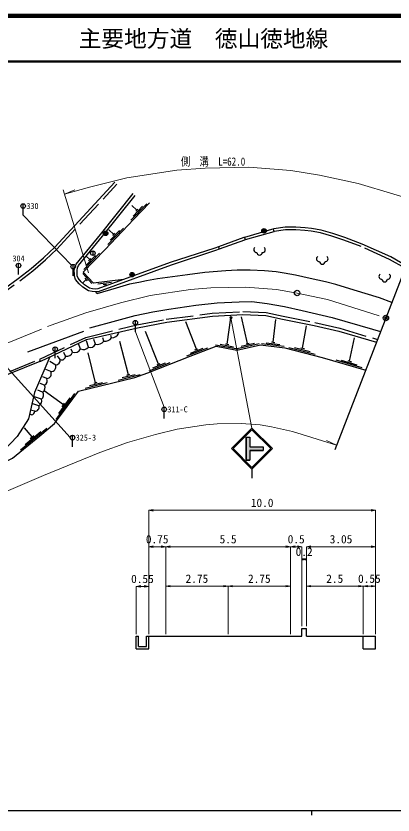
# Model space of a CAD drawing. Units: millimetres at full size, sheet at 1:1000, with parts at other scales. Extents: x 40000 to 680000, y 20000 to 380000.
# Drawn here: x 202922 to 285992, y 204000 to 380000 of the extents above; entities that cross this region are included whole.
import ezdxf
from ezdxf.enums import TextEntityAlignment as Align

# ---------------------------------------------------------------- set-up
doc = ezdxf.new("R2010")
doc.units = ezdxf.units.MM
doc.header["$LTSCALE"] = 1000
doc.header["$PDMODE"] = 32
doc.header["$PDSIZE"] = 500
doc.linetypes.add('CHAIN', pattern=[18.5, 12, -1.5, 3.5, -1.5])
doc.linetypes.add('DASHED', pattern=[7.5, 6, -1.5])
for name, color, linetype, lineweight in [('M-BGD', 7, 'Continuous', 25), ('M-BMK', 2, 'CHAIN', 13), ('M-BMK-OTRS', 5, 'Continuous', 25), ('M-BMK-SRVR', 3, 'Continuous', 25), ('M-STR-HTXT', 7, 'Continuous', 13), ('M-STR-STRC', 7, 'Continuous', 25), ('M-TTL', 2, 'Continuous', 140), ('M-TTL-BAND', 7, 'Continuous', 25), ('M-TTL-LINE', 7, 'Continuous', 50)]:
    doc.layers.add(name, color=color, linetype=linetype, lineweight=lineweight)
doc.layers.add('M-OTRS', color=6, linetype='Continuous')
doc.layers.add('M-TTL-TXT', color=7, linetype='Continuous')
doc.styles.add('ＭＳ ゴシック', font='')
doc.styles.get('ＭＳ ゴシック').set_extended_font_data('MS Gothic')

# ---------------------------------------------------------------- blocks, each defined once
blk = doc.blocks.new('open_arrow')
at = {"color": 0, "linetype": 'Continuous', "lineweight": -2}
blk.add_lwpolyline([(7.5, 1.25), (0, 0), (7.5, -1.25)], dxfattribs=at)

msp = doc.modelspace()

# ---------------------------------------------------------------- hatches: boundary and pattern name
at = {"layer": 'M-BGD'}
for points in [[(257071, 332681, -0.41421), (257571, 333181, -0.41421), (258071, 332681, -1)], [(222166, 332124, -0.41421), (222666, 332624, -0.41421), (223166, 332124, -1)], [(228005, 323030, -0.41421), (228505, 323530, -0.41421), (229005, 323030, -1)]]:
    msp.add_hatch(color=256, dxfattribs=at).paths.add_polyline_path(points)
at = {"layer": 'M-STR-HTXT'}
msp.add_hatch(color=256, dxfattribs=at).paths.add_polyline_path([(250506, 313661, -1), (250067, 313422, -0.41421), (250167, 313761, -0.41421)])
at = {"layer": 'M-STR-STRC'}
msp.add_hatch(color=256, dxfattribs=at).paths.add_polyline_path([(253661, 282198), (254411, 282198), (254411, 284323), (257411, 284323), (257411, 285073), (254411, 285073), (254411, 287198), (253661, 287198)])

# ---------------------------------------------------------------- linework, layer by layer
at = {"layer": 'M-BGD'}
for p, q in [((228254, 335010), (231728, 338606)), ((229560, 337225), (228481, 338267)), ((228733, 335938), (230818, 338095)), ((229317, 336973), (229803, 337477)), ((223187, 329663), (226629, 333290)), ((224473, 331889), (223384, 332922)), ((223658, 330594), (225723, 332771)), ((259590, 333059), (259756, 332483)), ((224232, 331635), (224713, 332143)), ((253282, 331239), (253448, 330663)), ((259756, 332483), (253448, 330663)), ((247509, 329178), (247712, 328613)), ((217855, 324125), (221329, 327721)), ((219869, 328252), (219869, 327252)), ((218334, 325053), (220418, 327210)), ((219160, 326340), (218390, 327084)), ((218917, 326088), (219403, 326592)), ((219640, 321040), (217634, 323271)), ((218648, 321694), (218180, 322215)), ((218414, 321955), (217551, 321178)), ((223960, 321306), (220981, 320945)), ((222854, 320870), (222159, 320786)), ((222507, 320828), (222551, 320458)), ((249453, 307717), (250274, 313496)), ((253966, 307868), (252619, 313721)), ((242663, 306581), (240357, 312611)), ((259570, 308150), (260182, 313118)), ((266076, 306835), (266938, 311733)), ((205536, 306041), (217850, 310580)), ((225565, 310107), (225504, 310372)), ((234346, 303303), (231474, 310535)), ((218906, 307077), (218439, 308422)), ((220448, 307703), (220074, 308768)), ((222309, 308358), (222038, 309105)), ((223990, 309114), (223785, 309619)), ((227690, 300989), (225767, 308277)), ((258044, 308036), (261022, 307669)), ((259222, 308193), (259917, 308107)), ((276410, 303966), (277517, 309077)), ((215356, 305922), (215082, 306629)), ((217146, 306659), (216714, 307780)), ((240542, 305127), (245213, 306913)), ((241369, 305765), (244171, 306836)), ((242336, 306456), (242990, 306706)), ((246885, 307601), (251794, 306655)), ((247924, 307706), (250869, 307139)), ((249110, 307783), (249797, 307651)), ((251664, 306723), (256537, 307843)), ((252571, 307239), (255495, 307912)), ((253625, 307789), (254307, 307946)), ((257015, 307860), (261978, 307249)), ((263021, 307009), (268828, 305500)), ((264258, 306998), (267742, 306092)), ((265669, 306941), (266482, 306730)), ((212679, 304338), (212100, 305120)), ((213866, 305104), (213498, 305892)), ((220475, 299223), (218863, 305809)), ((208081, 304370), (208251, 303953)), ((211679, 303104), (210347, 303899)), ((232245, 301822), (236891, 303668)), ((233063, 302470), (235851, 303577)), ((234021, 303173), (234672, 303432)), ((273362, 304230), (279122, 302550)), ((274598, 304182), (278054, 303174)), ((276007, 304084), (276813, 303849)), ((210568, 301666), (209528, 302150)), ((225404, 299812), (230261, 301001)), ((226304, 300341), (229218, 301054)), ((227350, 300906), (228030, 301072)), ((209727, 300163), (208831, 300489)), ((218189, 298046), (223046, 299235)), ((219089, 298575), (222003, 299288)), ((220135, 299140), (220815, 299306)), ((208793, 297166), (207701, 297567)), ((209213, 298697), (208251, 299038)), ((213356, 294337), (209111, 297468)), ((208522, 295608), (206772, 296215)), ((211779, 291155), (215902, 296812)), ((212361, 292463), (214835, 295857)), ((207934, 294132), (206419, 294647)), ((213067, 293941), (213645, 294733)), ((206347, 292171), (205885, 292275)), ((207065, 292937), (206084, 293158)), ((203942, 284437), (209753, 289178)), ((206468, 287272), (204811, 289304)), ((204915, 285618), (208402, 288462)), ((206062, 286941), (206875, 287604)), ((265909, 245118), (266909, 245118)), ((265909, 243368), (265909, 245118)), ((266909, 243368), (266909, 245118)), ((229409, 240618), (229409, 243368)), ((229409, 243368), (229909, 243368)), ((229909, 241118), (229909, 243368)), ((231659, 241118), (231659, 243368)), ((232159, 240618), (232159, 243368)), ((229409, 240618), (232159, 240618)), ((229909, 241118), (231659, 241118))]:
    msp.add_line(p, q, dxfattribs=at)
at = {"layer": 'M-BGD', "linetype": 'DASHED'}
for p, q in [((279409, 240618), (279409, 243368)), ((282159, 240618), (282159, 243368)), ((279409, 240618), (282159, 240618))]:
    msp.add_line(p, q, dxfattribs=at)
at = {"layer": 'M-BGD'}
for points in [[(197292, 317774), (203418, 322144), (206289, 324358), (209003, 326764), (211467, 329093), (224715, 343359)], [(247712, 328613), (246894, 328319), (237089, 325119), (221059, 319276), (220514, 319218), (219699, 319293), (218889, 319479), (217647, 320288), (216843, 321005), (216069, 321961), (215796, 322682), (215788, 323095), (215778, 323951), (215884, 324671), (216181, 325332), (221552, 331895), (228736, 340869)], [(247509, 329178), (246700, 328887), (236893, 325686), (220923, 319865), (220510, 319821), (219794, 319887), (219127, 320040), (218013, 320765), (217279, 321421), (216596, 322264), (216394, 322798), (216388, 323104), (216379, 323910), (216465, 324502), (216695, 325013), (222018, 331518), (229205, 340494)], [(226579, 321926), (219968, 321124), (217753, 323587), (222483, 328485), (228865, 335211), (232358, 338825)], [(288879, 324998), (285503, 326920), (279214, 329758), (275366, 331198), (272712, 332108), (270126, 332790), (268046, 333201), (266608, 333343), (264599, 333472), (262238, 333494), (259711, 333094), (253282, 331239)], [(253282, 331239), (253116, 331191), (247509, 329178)], [(285743, 316892), (283002, 317902), (277435, 319622), (273395, 320849), (271094, 321437), (267772, 322192), (264530, 322927), (262014, 323362), (260220, 323640), (257696, 323868), (254535, 324048), (251688, 324019), (249123, 323864), (244547, 323485), (240696, 322960), (234077, 322123), (231691, 321688), (229967, 321327), (227959, 320912), (225029, 320047), (220748, 318782), (220514, 319218)], [(219194, 311276), (225127, 312932), (229194, 314005), (233049, 314809), (236610, 315418), (242531, 316313), (247233, 316790), (252116, 317060), (254849, 317083), (258275, 316704), (262050, 316020), (266001, 315156), (272578, 313594), (281500, 311017), (283268, 310494)], [(208251, 303953), (208370, 304002), (218475, 308775), (229694, 311324), (236127, 312568), (246220, 313860), (252904, 314250), (257975, 314048), (261671, 313244), (268622, 311836), (274083, 310589), (282350, 308121)], [(195821, 279435), (202133, 282574), (208212, 287534), (211431, 290255), (212966, 292274), (216679, 297367), (229090, 300405), (231942, 301379), (241275, 305086), (246997, 307274), (251569, 306393), (256766, 307588), (262153, 306925), (270383, 304786), (279978, 301988)], [(210363, 304943), (206971, 297096), (205663, 291286), (203205, 287368), (201727, 285802), (198627, 282875), (196358, 281155), (195821, 279435)], [(99260, 255599), (101261, 256673), (108644, 260817), (116565, 264708), (124939, 268523), (138558, 274487), (145552, 277350), (158976, 282972), (169804, 287630), (178743, 291380), (191787, 297043), (195832, 298730), (201708, 301294), (208251, 303953)], [(231659, 243368), (232159, 243368), (235909, 243368), (249659, 243368), (263409, 243368), (265909, 243368)], [(266909, 243368), (279409, 243368), (282159, 243368)]]:
    msp.add_lwpolyline(points, dxfattribs=at)
at = {"layer": 'M-BGD', "linetype": 'DASHED'}
for points in [[(197641, 317286), (203776, 321662), (206671, 323895), (209409, 326321), (211893, 328671), (225154, 342951)], [(288660, 324432), (285231, 326385), (278985, 329203), (275163, 330633), (272538, 331533), (269991, 332205), (267958, 332607), (266559, 332745), (264577, 332872), (262282, 332893), (259842, 332507), (259756, 332483)], [(253448, 330663), (253301, 330620), (247712, 328613)], [(218328, 309203), (229560, 311960), (236024, 313210), (246160, 314507), (252898, 314901), (258058, 314696), (261804, 313880), (268759, 312471), (274249, 311218), (282585, 308729)], [(107916, 260925), (108435, 261216), (116372, 265115), (124755, 268934), (138382, 274902), (145379, 277766), (158800, 283386), (169628, 288045), (178567, 291793), (191611, 297457), (195656, 299144), (201533, 301709), (208189, 304414), (218328, 309203)]]:
    msp.add_lwpolyline(points, dxfattribs=at)
at = {"layer": 'M-BGD'}
for centre in [(257571, 332681), (222666, 332124), (219869, 327752), (228505, 323030)]:
    msp.add_circle(centre, 500, dxfattribs=at)
for centre, radius, start, end in [((255902, 328521), 600, 122.72029, 277.24592), ((256578, 327926), 600, 180, 0), ((257253, 328521), 600, 262.75408, 57.27971), ((269730, 326504), 600, 122.72029, 277.24592), ((270406, 325909), 600, 180, 0), ((271081, 326504), 600, 262.75408, 57.27971), ((283483, 322609), 600, 122.72029, 277.24592), ((284834, 322609), 600, 262.75408, 57.27971), ((284158, 322014), 600, 180, 0), ((224029, 310798), 1684, 268.69304, 335.76853), ((220870, 309474), 1821, 256.58229, 322.19218), ((222511, 310156), 1809, 263.5785, 324.85799), ((215809, 307366), 1512, 252.60382, 332.15712), ((217796, 307837), 1345, 241.11546, 325.61759), ((219354, 308185), 1195, 247.98252, 336.20021), ((213036, 305086), 830, 244.46121, 1.23522), ((214193, 306275), 1216, 254.40208, 343.11399), ((210660, 302743), 1081, 265.10871, 19.55869), ((211503, 304269), 1178, 278.60802, 3.33839), ((209682, 301175), 1013, 272.54832, 28.9411), ((208700, 299700), 1126, 297.08911, 24.28991), ((208146, 298167), 1192, 302.89745, 26.40119), ((207898, 296519), 1105, 304.40524, 35.87737), ((207150, 293789), 856, 264.33104, 23.68377), ((207413, 295195), 1183, 296.10485, 20.40842), ((206239, 292992), 828, 277.44594, 356.21216)]:
    msp.add_arc(centre, radius, start, end, dxfattribs=at)
at = {"layer": 'M-BMK'}
msp.add_lwpolyline([(76846, 251306), (108533, 267693), (123634, 274747), (140557, 282116), (197401, 306466), (210703, 311899), (218335, 314603), (225925, 316781), (232513, 318417), (241360, 319773), (245837, 320116), (253456, 320253), (260311, 319720), (264861, 318978), (271523, 317525), (284422, 313477)], dxfattribs=at)
at = {"layer": 'M-BMK-OTRS'}
msp.add_line((273214, 284504), (294404, 339282), dxfattribs=at)
at = {"layer": 'M-BMK-SRVR'}
for centre in [(264861, 318978), (284422, 313477)]:
    msp.add_circle(centre, 600, dxfattribs=at)
at = {"layer": 'M-OTRS'}
msp.add_point((284422, 313477), dxfattribs=at)
at = {"layer": 'M-STR-HTXT'}
for p, q in [((218926, 323414), (213355, 341680)), ((213647, 340723), (215889, 341722)), ((204511, 336144), (215163, 325131)), ((250287, 313542), (254911, 289199)), ((229221, 310449), (235580, 293853)), ((200068, 303541), (214884, 287134)), ((273575, 285438), (271358, 286492)), ((232159, 243868), (232159, 271117)), ((232159, 271116), (282159, 271116)), ((282159, 243868), (282159, 271117)), ((232159, 263101), (235909, 263101)), ((235909, 243868), (235909, 263102)), ((235909, 263101), (263409, 263101)), ((263409, 243868), (263409, 263102)), ((263409, 263101), (265909, 263101)), ((265909, 245618), (265909, 263102)), ((266909, 245618), (266909, 263102)), ((266909, 263101), (282159, 263101)), ((265909, 260330), (266909, 260330)), ((229409, 243868), (229409, 254360)), ((229409, 254359), (232159, 254359)), ((235909, 243868), (235909, 254405)), ((235909, 254404), (249659, 254404)), ((249659, 243868), (249659, 254405)), ((249659, 254404), (263409, 254404)), ((263409, 243868), (263409, 254405)), ((266909, 254404), (279409, 254404)), ((279409, 243868), (279409, 254405)), ((279409, 254404), (282159, 254404))]:
    msp.add_line(p, q, dxfattribs=at)
for points in [[(213647, 340723), (219101, 342288), (227321, 344329), (238346, 346019), (244589, 346498), (254244, 346671), (263463, 345954), (269803, 344921), (278302, 343066), (294059, 338390)], [(91295, 225004), (121777, 240767), (135974, 247399), (152453, 254576), (208979, 278789), (221390, 283858), (227490, 286020), (233680, 287795), (238413, 288971), (244785, 289947), (247255, 290137), (252560, 290232), (256729, 289908), (259246, 289497), (263819, 288500), (273575, 285438)]]:
    msp.add_lwpolyline(points, dxfattribs=at)
msp.add_circle((250287, 313542), 250, dxfattribs=at)
at = {"layer": 'M-STR-STRC'}
for p, q in [((204511, 336144), (204511, 338644)), ((203491, 323045), (203491, 325545)), ((215511, 322772), (215511, 325272)), ((229221, 310449), (229221, 312949)), ((211556, 304624), (211556, 307124)), ((235580, 291353), (235580, 293853)), ((250411, 284699), (254911, 289199)), ((250765, 284699), (254911, 288845)), ((259412, 284698), (254911, 289199)), ((259058, 284698), (254911, 288845)), ((215384, 285134), (215384, 287634)), ((253661, 287198), (254411, 287198)), ((253661, 287198), (253661, 282198)), ((254411, 287198), (254411, 285073)), ((250411, 284699), (254911, 280198)), ((250765, 284699), (254911, 280552)), ((254411, 285073), (257411, 285073)), ((254411, 284323), (257411, 284323)), ((254411, 284323), (254411, 282198)), ((254911, 280552), (259058, 284698)), ((254912, 280198), (259412, 284698)), ((257411, 285073), (257411, 284323)), ((253661, 282198), (254411, 282198)), ((254911, 280198), (254911, 278199))]:
    msp.add_line(p, q, dxfattribs=at)
msp.add_lwpolyline([(253661, 287198), (254411, 287198), (254411, 285073), (257411, 285073), (257411, 284323), (254411, 284323), (254411, 282198), (253661, 282198)], close=True, dxfattribs=at)
for centre in [(204511, 338144), (203491, 325045), (215511, 324772), (229221, 312449), (211556, 306624), (235580, 293353), (215384, 287134)]:
    msp.add_circle(centre, 500, dxfattribs=at)
at = {"layer": 'M-TTL'}
msp.add_line((680000, 380000), (40000, 380000), dxfattribs=at)
at = {"layer": 'M-TTL-BAND'}
for p, q in [((40000, 205000), (579000, 205000)), ((268000, 205000), (268000, 204000))]:
    msp.add_line(p, q, dxfattribs=at)
at = {"layer": 'M-TTL-LINE'}
msp.add_line((40000, 370000), (680000, 370000), dxfattribs=at)

# ---------------------------------------------------------------- block references
at = {"layer": 'M-STR-HTXT', "xscale": 133, "yscale": 133}
for p in [(232159, 271116), (232159, 263101), (235909, 263101), (263409, 263101), (266909, 263101), (265909, 260330), (229409, 254359), (235909, 254404), (249659, 254404), (266909, 254404), (279409, 254404)]:
    msp.add_blockref('open_arrow', p, dxfattribs=at)
at = {"layer": 'M-STR-HTXT', "xscale": 133, "yscale": 133, "rotation": 180}
for p in [(282159, 271116), (235909, 263101), (263409, 263101), (265909, 263101), (282159, 263101), (266909, 260330), (232159, 254359), (249659, 254404), (263409, 254404), (279409, 254404), (282159, 254404)]:
    msp.add_blockref('open_arrow', p, dxfattribs=at)

# ---------------------------------------------------------------- texts
at = {"layer": 'M-STR-HTXT', "style": 'ＭＳ ゴシック', "width": 0.8}
msp.add_text('側\u3000溝\u3000L=62.0', height=1833, dxfattribs=at).set_placement((246339, 346478), align=Align.BOTTOM_CENTER)
at = {"layer": 'M-STR-HTXT', "style": 'ＭＳ ゴシック'}
for s, p in [('10.0', (257159, 271303)), ('0.75', (234034, 263288)), ('5.5', (249659, 263288)), ('0.5', (264659, 263288)), ('3.05', (274534, 263288)), ('0.2', (266409, 260517)), ('0.55', (230784, 254546)), ('2.75', (242784, 254591)), ('2.75', (256534, 254591)), ('2.5', (273159, 254591)), ('0.55', (280784, 254591))]:
    msp.add_text(s, height=1833, dxfattribs=at).set_placement(p, align=Align.BOTTOM_CENTER)
at = {"layer": 'M-STR-STRC', "style": 'ＭＳ ゴシック'}
for s, p in [('330', (205211, 338144)), ('311-C', (236280, 293353)), ('325-3', (216084, 287134))]:
    msp.add_text(s, height=1320, dxfattribs=at).set_placement(p, align=Align.MIDDLE_LEFT)
msp.add_text('304', height=1320, dxfattribs=at).set_placement((203491, 325545), align=Align.BOTTOM_CENTER)
at = {"layer": 'M-TTL-TXT', "style": 'ＭＳ ゴシック'}
msp.add_text('主要地方道\u3000徳山徳地線', height=3666, dxfattribs=at).set_placement((216734, 375000), align=Align.MIDDLE_LEFT)

doc.saveas('drawing.dxf')
